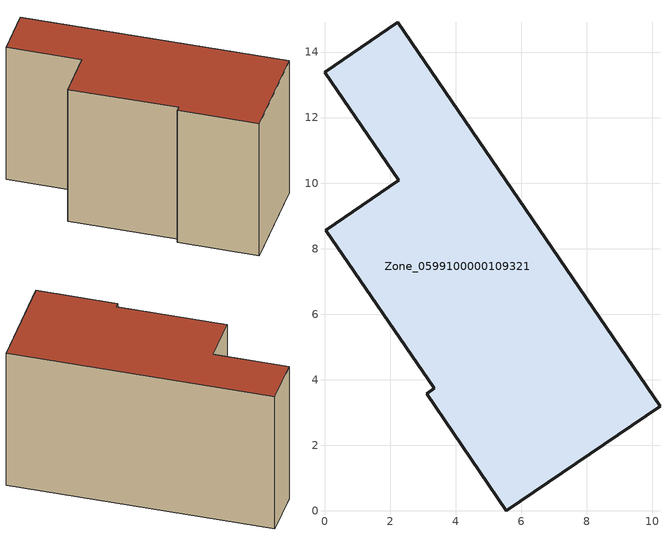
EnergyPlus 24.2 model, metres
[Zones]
Zone_0599100000109321
 floor ground (C_G): 3.12,3.57 3.35,3.73 0.03,8.56 2.26,10.08 0,13.38 2.24,14.91 10.24,3.19 5.54,0 z0
 wall outside (C_F): 3.35,3.73 3.12,3.57 5.54,0 10.24,3.19 2.24,14.91 0,13.38 2.26,10.08 0.03,8.56 3.35,3.73 z0:8.27
 roof outside (C_R): 2.24,14.91 0,13.38 2.26,10.08 0.03,8.56 3.35,3.73 3.12,3.57 5.54,0 10.24,3.19 z8.27
[BUILDING]
Pand.0599100000109321: North Axis=0; Terrain=City; Loads Convergence Tolerance Value=0.04; Temperature Convergence Tolerance Value=0.4; Solar Distribution=FullExterior; Maximum Number of Warmup Days=25; Minimum Number of Warmup Days=1
[Site:Location]
Rotterdam.The.Hague.AP_ZH_NLD Design_Conditions: Latitude=51.96; Longitude=4.45; Time Zone=1; Elevation=-4.5
[SITE:GROUNDTEMPERATURE:BUILDINGSURFACE]
18, 18, 18, 18, 18, 18, 18, 18, 18, 18, 18, 18
[MATERIAL] Thermal Absorptance=0.9; Solar Absorptance=0.7; Visible Absorptance=0.7
Name | Roughness | Thickness | Conductivity | Density | Specific Heat
G.TI.1975-1991 | MediumSmooth | 0.15 | 0.288461 | 540 | 1210
F.TI.1975-1991 | Rough | 0.3 | 0.230769 | 1920 | 840
R.TI.1975-1991 | MediumRough | 0.2 | 0.153846 | 1500 | 1000
[CONSTRUCTION]
C_G: G.TI.1975-1991
C_F: F.TI.1975-1991
C_R: R.TI.1975-1991
[ZONE]
Zone_0599100000109321: Type=1; Multiplier=1; Ceiling Height=Autocalculate; Volume=Autocalculate; Floor Area=autocalculate; Part of Total Floor Area=Yes
[ZONEINFILTRATION:DESIGNFLOWRATE]
Infil_Zone_0599100000109321: Zone or ZoneList or Space or SpaceList=Zone_0599100000109321; Schedule=AlwaysOn; Design Flow Rate Calculation Method=Flow/Area; Flow Rate per Floor Area=0.003; Constant Term Coefficient=1; Temperature Term Coefficient=0; Velocity Term Coefficient=0; Velocity Squared Term Coefficient=0
[HVACTEMPLATE:ZONE:IDEALLOADSAIRSYSTEM]
Zone_0599100000109321: Maximum Heating Supply Air Temperature=50; Minimum Cooling Supply Air Temperature=13; Maximum Heating Supply Air Humidity Ratio=0.0156; Minimum Cooling Supply Air Humidity Ratio=0.0077; Heating Limit=NoLimit; Cooling Limit=NoLimit; Dehumidification Control Type=ConstantSensibleHeatRatio; Cooling Sensible Heat Ratio=0.7; Dehumidification Setpoint=60; Humidification Control Type=None; Humidification Setpoint=30; Outdoor Air Method=None; Outdoor Air Flow Rate per Person=0.00944; Outdoor Air Flow Rate per Zone Floor Area=0; Outdoor Air Flow Rate per Zone=0; Demand Controlled Ventilation Type=None; Outdoor Air Economizer Type=NoEconomizer; Heat Recovery Type=None; Sensible Heat Recovery Effectiveness=0.7; Latent Heat Recovery Effectiveness=0.65
[ZONECONTROL:THERMOSTAT]
ThermostatControl_Zone_0599100000109321: Zone or ZoneList=Zone_0599100000109321; Control Type Schedule=DualSetpointControlType; Control 1=Thermostat_Zone_0599100000109321; Temperature Difference Between Cutout And Setpoint=0
[THERMOSTATSETPOINT:DUALSETPOINT]
Thermostat_Zone_0599100000109321: Heating Setpoint Temperature Schedule=HeatingSetpoint_Zone_0599100000109321; Cooling Setpoint Temperature Schedule=CoolingSetpoint_Zone_0599100000109321
[SCHEDULE:COMPACT]
HeatingSetpoint_Zone_0599100000109321: Through: 12/31, For: AllDays, Until: 24:00, 21
CoolingSetpoint_Zone_0599100000109321: Through: 12/31, For: AllDays, Until: 24:00, 24
DualSetpointControlType: Through: 12/31, For: AllDays, Until: 24:00, 4
AlwaysOn: Through: 12/31, For: AllDays, Until: 24:00, 1
